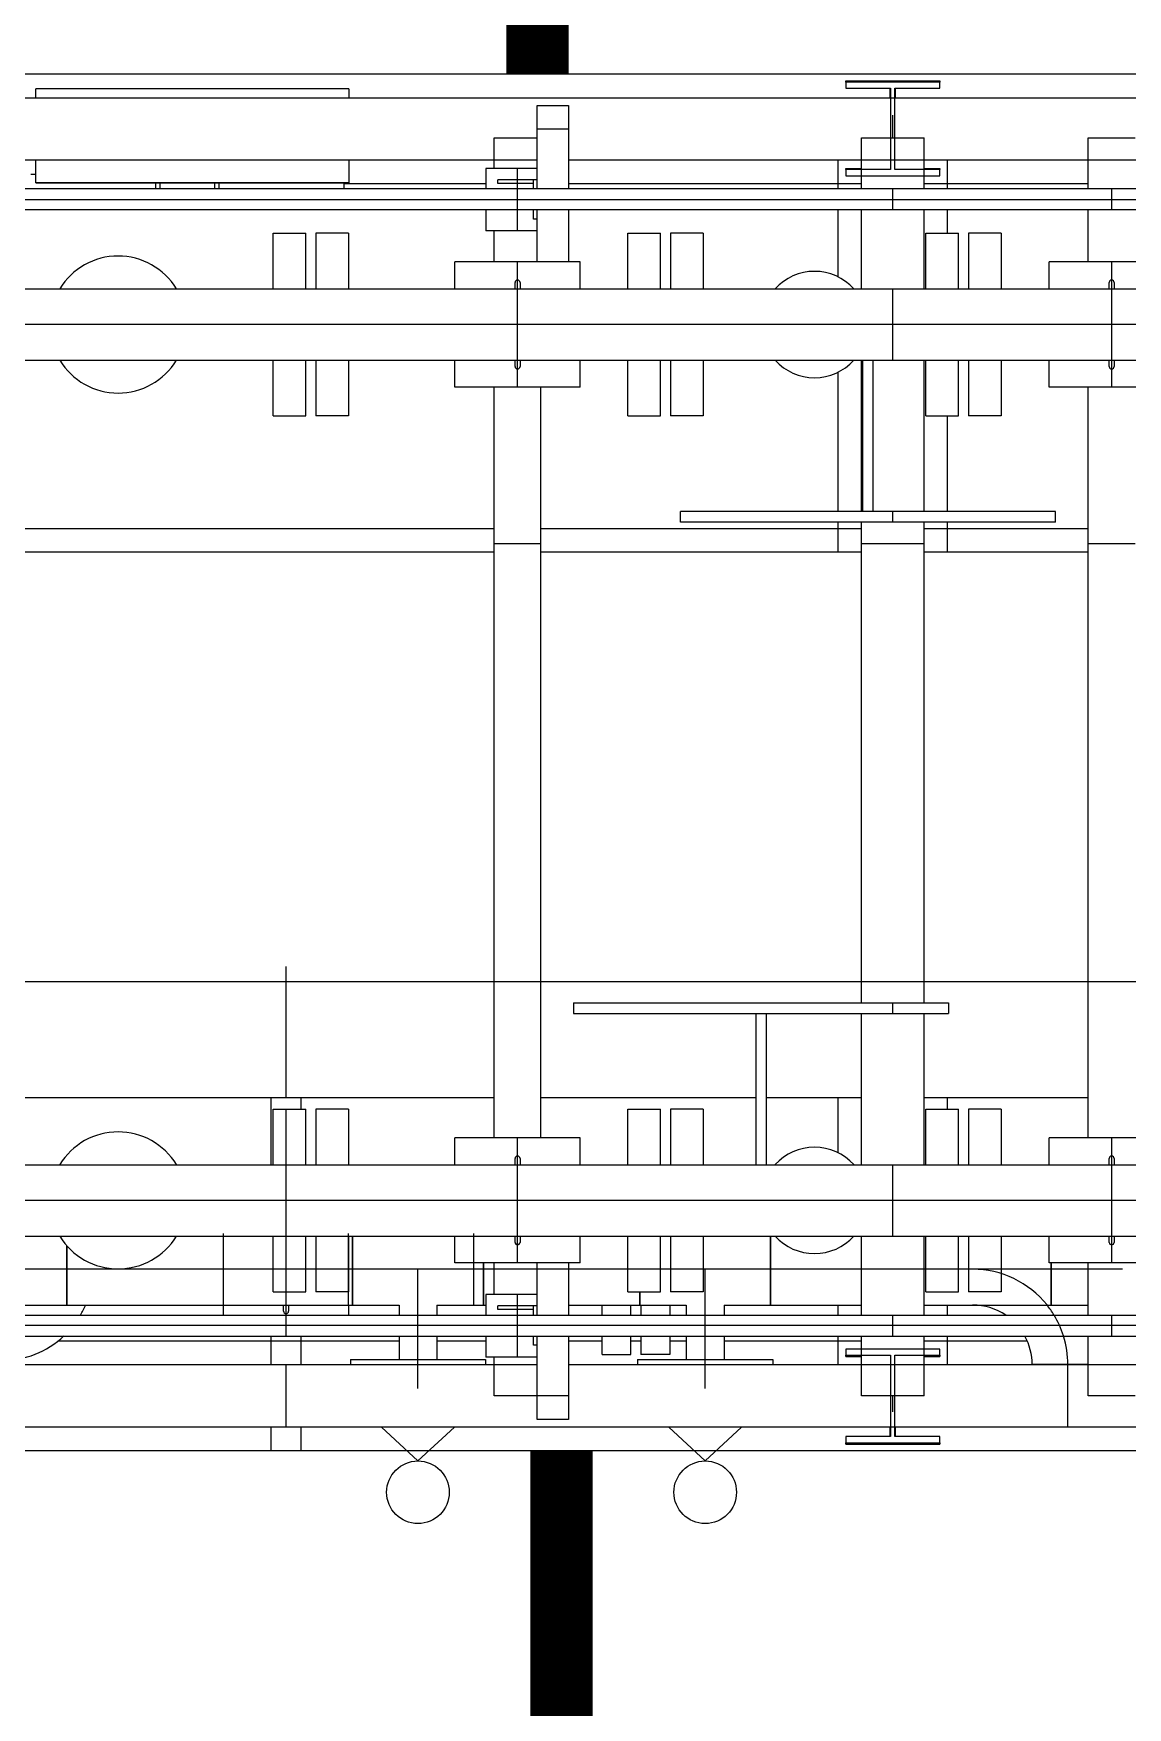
# Model space of a CAD drawing. Header units: inches. Extents: x 517790 to 538444, y 301815 to 302461.
# Drawn here: x 517876.07 to 517877.877, y 302319.195 to 302321.96 of the extents above; entities that cross this region are included whole.
import ezdxf

# ---------------------------------------------------------------- set-up
doc = ezdxf.new("R2010")
doc.units = ezdxf.units.IN
doc.header["$MEASUREMENT"] = 0
doc.layers.add('电气-接地设计-接地线', color=3, linetype='接地线')
doc.layers.add('硅胶总平面底图 工艺装置区', color=253, linetype='Continuous')
doc.styles.add('EESLTYPE', font='TXT.shx')
doc.linetypes.add('接地线', pattern='A,500,["/",EESLTYPE,S=200,R=0,X=0,Y=-100],-200,60,-200', length=960)

msp = doc.modelspace()

# ---------------------------------------------------------------- linework, layer by layer
at = {"layer": '电气-接地设计-接地线', "color": 1, "linetype": '接地线', "ltscale": 0.005, "const_width": 0.1033}
for points in [[(517876.9023, 302347.8488), (517876.9022, 302321.8926)], [(517876.942, 302316.3127), (517876.942, 302319.6193)]]:
    msp.add_lwpolyline(points, dxfattribs=at)
at = {"layer": '硅胶总平面底图 工艺装置区', "color": 253, "linetype": 'Continuous', "lineweight": -3}
for p, q in [((517878.3158, 302321.8926), (517871.7027, 302321.8926)), ((517877.4118, 302321.8818), (517877.5668, 302321.8818)), ((517877.4118, 302321.8818), (517877.5668, 302321.8818)), ((517877.4118, 302321.8797), (517877.4118, 302321.8818)), ((517877.4118, 302321.8818), (517877.4118, 302321.8797)), ((517877.5668, 302321.8797), (517877.4118, 302321.8797)), ((517877.4118, 302321.8797), (517877.4118, 302321.8694)), ((517877.4851, 302321.8797), (517877.4851, 302321.8808)), ((517877.4851, 302321.8808), (517877.4851, 302321.8797)), ((517877.4851, 302321.8808), (517877.4934, 302321.8808)), ((517877.4851, 302321.8808), (517877.4934, 302321.8808)), ((517877.4934, 302321.8808), (517877.4934, 302321.8797)), ((517877.4934, 302321.8808), (517877.4934, 302321.8797)), ((517877.5668, 302321.8818), (517877.5668, 302321.8797)), ((517877.5668, 302321.8818), (517877.5668, 302321.8797)), ((517877.5668, 302321.8694), (517877.5668, 302321.8797)), ((517871.8026, 302321.8539), (517878.3158, 302321.8539)), ((517876.0736, 302321.8539), (517876.0736, 302321.8684)), ((517876.0736, 302321.8539), (517876.0736, 302321.8684)), ((517876.5903, 302321.8684), (517876.0736, 302321.8684)), ((517876.5903, 302321.8684), (517876.0736, 302321.8684)), ((517876.5903, 302321.8684), (517876.5903, 302321.8539)), ((517876.5903, 302321.8684), (517876.5903, 302321.8539)), ((517877.4118, 302321.8694), (517877.4857, 302321.8694)), ((517877.4851, 302321.8539), (517877.4851, 302321.8694)), ((517877.4851, 302321.8694), (517877.4851, 302321.8539)), ((517877.4857, 302321.8694), (517877.4857, 302321.7351)), ((517877.4929, 302321.7351), (517877.4929, 302321.8694)), ((517877.4929, 302321.8694), (517877.5668, 302321.8694)), ((517877.4934, 302321.8694), (517877.4934, 302321.8539)), ((517877.4934, 302321.8694), (517877.4934, 302321.8539)), ((517876.9018, 302321.7032), (517876.9018, 302321.841)), ((517876.9018, 302321.841), (517876.9535, 302321.841)), ((517876.9535, 302321.841), (517876.9535, 302321.7032)), ((517877.4893, 302321.7874), (517877.4893, 302321.825)), ((517876.9535, 302321.8022), (517876.9018, 302321.8022)), ((517876.8305, 302321.7371), (517876.8305, 302321.7874)), ((517876.8305, 302321.7874), (517876.9018, 302321.7874)), ((517877.4376, 302321.7032), (517877.4376, 302321.7874)), ((517877.4376, 302321.7874), (517877.5409, 302321.7874)), ((517877.5409, 302321.7032), (517877.5409, 302321.7874)), ((517877.8122, 302321.7874), (517877.8897, 302321.7874)), ((517877.8122, 302321.7032), (517877.8122, 302321.7874)), ((517876.9018, 302321.7506), (517874.6285, 302321.7506)), ((517876.0736, 302321.7134), (517876.0736, 302321.7506)), ((517876.0736, 302321.7134), (517876.0736, 302321.7506)), ((517876.5903, 302321.7506), (517876.5903, 302321.7134)), ((517876.5903, 302321.7506), (517876.5903, 302321.7134)), ((517878.224, 302321.7506), (517876.9535, 302321.7506)), ((517877.3989, 302321.7032), (517877.3989, 302321.7506)), ((517877.5797, 302321.7032), (517877.5797, 302321.7506)), ((517876.0736, 302321.727), (517876.0654, 302321.727)), ((517876.0736, 302321.7134), (517876.5903, 302321.7134)), ((517876.5903, 302321.7134), (517876.0736, 302321.7134)), ((517876.2712, 302321.7134), (517876.2712, 302321.7032)), ((517876.279, 302321.7032), (517876.279, 302321.7134)), ((517876.3685, 302321.7134), (517876.3685, 302321.7032)), ((517876.3762, 302321.7032), (517876.3762, 302321.7134)), ((517876.5821, 302321.7134), (517876.5821, 302321.7032)), ((517876.8171, 302321.7118), (517876.5821, 302321.7118)), ((517876.8171, 302321.7371), (517876.8171, 302321.7032)), ((517876.9018, 302321.7371), (517876.8171, 302321.7371)), ((517876.8956, 302321.7185), (517876.8367, 302321.7185)), ((517876.8367, 302321.7123), (517876.8367, 302321.7185)), ((517876.8956, 302321.7123), (517876.8367, 302321.7123)), ((517876.8693, 302321.6338), (517876.8693, 302321.7371)), ((517876.8956, 302321.7032), (517876.8956, 302321.7185)), ((517876.8956, 302321.7123), (517876.8956, 302321.7185)), ((517876.9018, 302321.7185), (517876.8956, 302321.7185)), ((517876.9018, 302321.7032), (517876.9018, 302321.7185)), ((517877.4376, 302321.7118), (517876.9535, 302321.7118)), ((517877.4118, 302321.7371), (517877.4376, 302321.7371)), ((517877.4118, 302321.7371), (517877.4376, 302321.7371)), ((517877.4118, 302321.7351), (517877.4118, 302321.7371)), ((517877.4118, 302321.7351), (517877.4118, 302321.7371)), ((517877.4118, 302321.7351), (517877.4118, 302321.7247)), ((517877.4857, 302321.7351), (517877.4118, 302321.7351)), ((517877.4118, 302321.7247), (517877.5668, 302321.7247)), ((517877.5668, 302321.7351), (517877.4929, 302321.7351)), ((517877.5409, 302321.7371), (517877.5668, 302321.7371)), ((517877.5409, 302321.7371), (517877.5668, 302321.7371)), ((517877.8122, 302321.7118), (517877.5409, 302321.7118)), ((517877.5668, 302321.7371), (517877.5668, 302321.7351)), ((517877.5668, 302321.7351), (517877.5668, 302321.7371)), ((517877.5668, 302321.7247), (517877.5668, 302321.7351)), ((517878.224, 302321.7032), (517874.2737, 302321.7032)), ((517874.2737, 302321.686), (517878.3158, 302321.686)), ((517877.4893, 302321.6687), (517877.4893, 302321.7032)), ((517877.8509, 302321.6687), (517877.8509, 302321.7032)), ((517878.3158, 302321.6687), (517874.2737, 302321.6687)), ((517876.8171, 302321.6687), (517876.8171, 302321.6338)), ((517876.8956, 302321.6534), (517876.8956, 302321.6687)), ((517876.9018, 302321.5826), (517876.9018, 302321.6687)), ((517876.9018, 302321.6534), (517876.9018, 302321.6687)), ((517876.9535, 302321.6687), (517876.9535, 302321.5826)), ((517877.3989, 302321.558), (517877.3989, 302321.6687)), ((517877.4376, 302321.5384), (517877.4376, 302321.6687)), ((517877.5409, 302321.5384), (517877.5409, 302321.6687)), ((517877.5797, 302321.6302), (517877.5797, 302321.6687)), ((517877.8122, 302321.5826), (517877.8122, 302321.6687)), ((517876.4653, 302321.5384), (517876.4653, 302321.6302)), ((517876.4653, 302321.6302), (517876.5194, 302321.6302)), ((517876.5194, 302321.5384), (517876.5194, 302321.6302)), ((517876.536, 302321.6302), (517876.536, 302321.5384)), ((517876.5901, 302321.6302), (517876.536, 302321.6302)), ((517876.5901, 302321.6302), (517876.5901, 302321.5384)), ((517876.9018, 302321.6338), (517876.8171, 302321.6338)), ((517876.8305, 302321.5826), (517876.8305, 302321.6338)), ((517876.9018, 302321.6534), (517876.8956, 302321.6534)), ((517877.0513, 302321.5384), (517877.0513, 302321.6302)), ((517877.0513, 302321.6302), (517877.1054, 302321.6302)), ((517877.1054, 302321.5384), (517877.1054, 302321.6302)), ((517877.122, 302321.6302), (517877.122, 302321.5384)), ((517877.1761, 302321.6302), (517877.122, 302321.6302)), ((517877.1761, 302321.6302), (517877.1761, 302321.5384)), ((517877.5437, 302321.5384), (517877.5437, 302321.6302)), ((517877.5437, 302321.6302), (517877.5978, 302321.6302)), ((517877.5978, 302321.5384), (517877.5978, 302321.6302)), ((517877.6144, 302321.6302), (517877.6144, 302321.5384)), ((517877.6685, 302321.6302), (517877.6144, 302321.6302)), ((517877.6685, 302321.6302), (517877.6685, 302321.5384)), ((517876.9726, 302321.5826), (517876.7659, 302321.5826)), ((517876.7659, 302321.5384), (517876.7659, 302321.5826)), ((517876.8693, 302321.376), (517876.8693, 302321.5826)), ((517876.9726, 302321.5384), (517876.9726, 302321.5826)), ((517877.9543, 302321.5826), (517877.7476, 302321.5826)), ((517877.7476, 302321.5384), (517877.7476, 302321.5826)), ((517877.8509, 302321.376), (517877.8509, 302321.5826)), ((517876.8651, 302321.5384), (517876.8651, 302321.5485)), ((517876.8734, 302321.5485), (517876.8734, 302321.5384)), ((517877.8468, 302321.5384), (517877.8468, 302321.5485)), ((517877.8551, 302321.5485), (517877.8551, 302321.5384)), ((517875.5284, 302321.5384), (517878.0011, 302321.5384)), ((517877.4893, 302321.4203), (517877.4893, 302321.5384)), ((517878.0011, 302321.4793), (517875.5801, 302321.4793)), ((517875.5284, 302321.4203), (517878.0011, 302321.4203)), ((517876.4653, 302321.3284), (517876.4653, 302321.4203)), ((517876.5194, 302321.3284), (517876.5194, 302321.4203)), ((517876.536, 302321.4203), (517876.536, 302321.3284)), ((517876.5901, 302321.4203), (517876.5901, 302321.3284)), ((517876.7659, 302321.376), (517876.7659, 302321.4203)), ((517876.8651, 302321.4101), (517876.8651, 302321.4203)), ((517876.8734, 302321.4203), (517876.8734, 302321.4101)), ((517876.9726, 302321.376), (517876.9726, 302321.4203)), ((517877.0513, 302321.3284), (517877.0513, 302321.4203)), ((517877.1054, 302321.3284), (517877.1054, 302321.4203)), ((517877.122, 302321.4203), (517877.122, 302321.3284)), ((517877.1761, 302321.4203), (517877.1761, 302321.3284)), ((517877.4376, 302321.1703), (517877.4376, 302321.4203)), ((517877.4395, 302321.1703), (517877.4395, 302321.4203)), ((517877.457, 302321.1703), (517877.457, 302321.4203)), ((517877.5409, 302321.1703), (517877.5409, 302321.4203)), ((517877.5437, 302321.3284), (517877.5437, 302321.4203)), ((517877.5978, 302321.3284), (517877.5978, 302321.4203)), ((517877.6144, 302321.4203), (517877.6144, 302321.3284)), ((517877.6685, 302321.4203), (517877.6685, 302321.3284)), ((517877.7476, 302321.376), (517877.7476, 302321.4203)), ((517877.8468, 302321.4101), (517877.8468, 302321.4203)), ((517877.8551, 302321.4203), (517877.8551, 302321.4101)), ((517877.3989, 302321.1703), (517877.3989, 302321.4006)), ((517876.9726, 302321.376), (517876.7659, 302321.376)), ((517876.8305, 302320.136), (517876.8305, 302321.376)), ((517876.908, 302320.136), (517876.908, 302321.376)), ((517877.9543, 302321.376), (517877.7476, 302321.376)), ((517877.8122, 302320.136), (517877.8122, 302321.376)), ((517876.4653, 302321.3284), (517876.5194, 302321.3284)), ((517876.5901, 302321.3284), (517876.536, 302321.3284)), ((517877.0513, 302321.3284), (517877.1054, 302321.3284)), ((517877.1761, 302321.3284), (517877.122, 302321.3284)), ((517877.5437, 302321.3284), (517877.5978, 302321.3284)), ((517877.5797, 302321.1703), (517877.5797, 302321.3284)), ((517877.6685, 302321.3284), (517877.6144, 302321.3284)), ((517877.4482, 302321.1703), (517877.1383, 302321.1703)), ((517877.1383, 302321.1528), (517877.1383, 302321.1703)), ((517877.7582, 302321.1703), (517877.4482, 302321.1703)), ((517877.4893, 302321.1528), (517877.4893, 302321.1703)), ((517877.7582, 302321.1528), (517877.7582, 302321.1703)), ((517875.7058, 302321.1424), (517876.8305, 302321.1424)), ((517876.908, 302321.1424), (517877.4376, 302321.1424)), ((517877.4482, 302321.1528), (517877.1383, 302321.1528)), ((517877.3989, 302321.1032), (517877.3989, 302321.1528)), ((517877.4376, 302320.3592), (517877.4376, 302321.1528)), ((517877.7582, 302321.1528), (517877.4482, 302321.1528)), ((517877.5409, 302320.3592), (517877.5409, 302321.1528)), ((517877.5409, 302321.1424), (517877.8122, 302321.1424)), ((517877.5797, 302321.1032), (517877.5797, 302321.1528)), ((517876.8305, 302321.1032), (517875.7058, 302321.1032)), ((517876.8305, 302321.1176), (517876.908, 302321.1176)), ((517877.4376, 302321.1032), (517876.908, 302321.1032)), ((517877.4376, 302321.1176), (517877.5409, 302321.1176)), ((517877.8122, 302321.1032), (517877.5409, 302321.1032)), ((517877.8122, 302321.1176), (517877.8897, 302321.1176)), ((517876.4869, 302320.2021), (517876.4869, 302320.4191)), ((517871.8955, 302320.3943), (517878.1603, 302320.3943)), ((517876.9616, 302320.3592), (517877.2715, 302320.3592)), ((517876.9616, 302320.3592), (517876.9616, 302320.3416)), ((517877.2715, 302320.3592), (517877.5815, 302320.3592)), ((517877.4893, 302320.3416), (517877.4893, 302320.3592)), ((517877.5815, 302320.3592), (517877.5815, 302320.3416)), ((517876.9616, 302320.3416), (517877.2715, 302320.3416)), ((517877.2628, 302320.3416), (517877.2628, 302320.0917)), ((517877.2715, 302320.3416), (517877.5815, 302320.3416)), ((517877.2803, 302320.3416), (517877.2803, 302320.0917)), ((517877.4376, 302320.0917), (517877.4376, 302320.3416)), ((517877.5409, 302320.0917), (517877.5409, 302320.3416)), ((517876.8305, 302320.2021), (517875.7058, 302320.2021)), ((517876.4621, 302320.0917), (517876.4621, 302320.2021)), ((517876.5117, 302320.1836), (517876.5117, 302320.2021)), ((517877.2628, 302320.2021), (517876.908, 302320.2021)), ((517877.4376, 302320.2021), (517877.2803, 302320.2021)), ((517877.3989, 302320.1114), (517877.3989, 302320.2021)), ((517877.8122, 302320.2021), (517877.5409, 302320.2021)), ((517877.5797, 302320.1836), (517877.5797, 302320.2021)), ((517876.4653, 302320.0917), (517876.4653, 302320.1836)), ((517876.4653, 302320.1836), (517876.5194, 302320.1836)), ((517876.4869, 302319.8087), (517876.4869, 302320.1836)), ((517876.5194, 302320.0917), (517876.5194, 302320.1836)), ((517876.536, 302320.1836), (517876.536, 302320.0917)), ((517876.5901, 302320.1836), (517876.536, 302320.1836)), ((517876.5901, 302320.1836), (517876.5901, 302320.0917)), ((517877.0513, 302320.0917), (517877.0513, 302320.1836)), ((517877.0513, 302320.1836), (517877.1054, 302320.1836)), ((517877.1054, 302320.0917), (517877.1054, 302320.1836)), ((517877.122, 302320.1836), (517877.122, 302320.0917)), ((517877.1761, 302320.1836), (517877.122, 302320.1836)), ((517877.1761, 302320.1836), (517877.1761, 302320.0917)), ((517877.5437, 302320.0917), (517877.5437, 302320.1836)), ((517877.5437, 302320.1836), (517877.5978, 302320.1836)), ((517877.5978, 302320.0917), (517877.5978, 302320.1836)), ((517877.6144, 302320.1836), (517877.6144, 302320.0917)), ((517877.6685, 302320.1836), (517877.6144, 302320.1836)), ((517877.6685, 302320.1836), (517877.6685, 302320.0917)), ((517876.9726, 302320.136), (517876.7659, 302320.136)), ((517876.7659, 302320.0917), (517876.7659, 302320.136)), ((517876.8693, 302319.9293), (517876.8693, 302320.136)), ((517876.9726, 302320.0917), (517876.9726, 302320.136)), ((517877.7476, 302320.0917), (517877.7476, 302320.136)), ((517877.9543, 302320.136), (517877.7476, 302320.136)), ((517877.8509, 302319.9293), (517877.8509, 302320.136)), ((517875.5284, 302320.0917), (517878.0011, 302320.0917)), ((517876.8651, 302320.0917), (517876.8651, 302320.1019)), ((517876.8734, 302320.1019), (517876.8734, 302320.0917)), ((517877.4893, 302319.9736), (517877.4893, 302320.0917)), ((517877.8468, 302320.0917), (517877.8468, 302320.1019)), ((517877.8551, 302320.1019), (517877.8551, 302320.0917)), ((517878.0011, 302320.0327), (517875.5801, 302320.0327)), ((517875.5284, 302319.9736), (517878.0011, 302319.9736)), ((517876.3833, 302319.8599), (517876.3833, 302319.9781)), ((517876.4653, 302319.8817), (517876.4653, 302319.9736)), ((517876.5194, 302319.8817), (517876.5194, 302319.9736)), ((517876.536, 302319.9736), (517876.536, 302319.8817)), ((517876.5899, 302319.8599), (517876.5899, 302319.9781)), ((517876.5901, 302319.9736), (517876.5901, 302319.8817)), ((517876.5965, 302319.8599), (517876.5965, 302319.9736)), ((517876.5965, 302319.9736), (517876.5965, 302319.919)), ((517876.7659, 302319.9293), (517876.7659, 302319.9736)), ((517876.7966, 302319.9781), (517876.7966, 302319.8599)), ((517876.8651, 302319.9634), (517876.8651, 302319.9736)), ((517876.8734, 302319.9736), (517876.8734, 302319.9634)), ((517876.9726, 302319.9293), (517876.9726, 302319.9736)), ((517877.0513, 302319.8817), (517877.0513, 302319.9736)), ((517877.1054, 302319.8817), (517877.1054, 302319.9736)), ((517877.122, 302319.9736), (517877.122, 302319.8817)), ((517877.1761, 302319.9736), (517877.1761, 302319.8817)), ((517877.2874, 302319.9736), (517877.2874, 302319.919)), ((517877.2874, 302319.8599), (517877.2874, 302319.9736)), ((517877.4376, 302319.8433), (517877.4376, 302319.9736)), ((517877.5409, 302319.8433), (517877.5409, 302319.9736)), ((517877.5437, 302319.8817), (517877.5437, 302319.9736)), ((517877.5978, 302319.8817), (517877.5978, 302319.9736)), ((517877.6144, 302319.9736), (517877.6144, 302319.8817)), ((517877.6685, 302319.9736), (517877.6685, 302319.8817)), ((517877.7476, 302319.9293), (517877.7476, 302319.9736)), ((517877.8468, 302319.9634), (517877.8468, 302319.9736)), ((517877.8551, 302319.9736), (517877.8551, 302319.9634)), ((517876.1249, 302319.8599), (517876.1249, 302319.9575)), ((517876.1249, 302319.9574), (517876.1249, 302319.919)), ((517876.1249, 302319.919), (517875.9536, 302319.919)), ((517876.4653, 302319.919), (517876.1249, 302319.919)), ((517876.1249, 302319.919), (517876.1249, 302319.8599)), ((517876.1249, 302319.919), (517876.1249, 302319.919)), ((517876.5194, 302319.919), (517876.4653, 302319.919)), ((517876.536, 302319.919), (517876.5194, 302319.919)), ((517876.5901, 302319.919), (517876.536, 302319.919)), ((517876.5965, 302319.919), (517876.5901, 302319.919)), ((517876.8128, 302319.919), (517876.5965, 302319.919)), ((517876.5965, 302319.919), (517876.5965, 302319.919)), ((517876.5965, 302319.919), (517876.5966, 302319.919)), ((517876.5965, 302319.919), (517876.5965, 302319.8599)), ((517876.7047, 302319.8433), (517876.7047, 302319.919)), ((517876.9726, 302319.9293), (517876.7659, 302319.9293)), ((517876.8128, 302319.8599), (517876.8128, 302319.9293)), ((517876.8128, 302319.9293), (517876.8128, 302319.919)), ((517876.8128, 302319.919), (517876.8128, 302319.919)), ((517876.8305, 302319.919), (517876.8128, 302319.919)), ((517876.8128, 302319.919), (517876.8128, 302319.8599)), ((517876.8305, 302319.8771), (517876.8305, 302319.9293)), ((517876.9535, 302319.919), (517876.8305, 302319.919)), ((517876.9018, 302319.8433), (517876.9018, 302319.9293)), ((517876.9535, 302319.9293), (517876.9535, 302319.8433)), ((517877.0513, 302319.919), (517876.9535, 302319.919)), ((517877.0711, 302319.919), (517877.0513, 302319.919)), ((517877.1054, 302319.919), (517877.0711, 302319.919)), ((517877.0711, 302319.919), (517877.0712, 302319.919)), ((517877.0711, 302319.919), (517877.0711, 302319.919)), ((517877.122, 302319.919), (517877.1054, 302319.919)), ((517877.1761, 302319.919), (517877.122, 302319.919)), ((517877.2874, 302319.919), (517877.1761, 302319.919)), ((517877.1793, 302319.8433), (517877.1793, 302319.919)), ((517877.4376, 302319.919), (517877.2874, 302319.919)), ((517877.2874, 302319.919), (517877.2874, 302319.8599)), ((517877.2874, 302319.919), (517877.2874, 302319.919)), ((517877.5409, 302319.919), (517877.4376, 302319.919)), ((517877.5437, 302319.919), (517877.5409, 302319.919)), ((517877.5978, 302319.919), (517877.5437, 302319.919)), ((517877.6144, 302319.919), (517877.5978, 302319.919)), ((517877.6685, 302319.919), (517877.6144, 302319.919)), ((517877.7507, 302319.919), (517877.6685, 302319.919)), ((517877.9543, 302319.9293), (517877.7476, 302319.9293)), ((517877.7507, 302319.919), (517877.7507, 302319.9293)), ((517877.7507, 302319.9293), (517877.7507, 302319.919)), ((517877.8122, 302319.919), (517877.7507, 302319.919)), ((517877.7507, 302319.8599), (517877.7507, 302319.919)), ((517877.7507, 302319.919), (517877.7507, 302319.8599)), ((517877.8122, 302319.8433), (517877.8122, 302319.9293)), ((517877.8688, 302319.919), (517877.8122, 302319.919)), ((517876.8128, 302319.9018), (517876.8128, 302319.9018)), ((517875.9087, 302319.8599), (517876.1249, 302319.8599)), ((517876.1249, 302319.8599), (517876.5965, 302319.8599)), ((517876.3836, 302319.8433), (517876.3836, 302319.8599)), ((517876.4653, 302319.8817), (517876.5194, 302319.8817)), ((517876.4828, 302319.8498), (517876.4828, 302319.8599)), ((517876.4911, 302319.8599), (517876.4911, 302319.8498)), ((517876.5901, 302319.8817), (517876.536, 302319.8817)), ((517876.5903, 302319.8433), (517876.5903, 302319.8599)), ((517876.5965, 302319.8599), (517876.6735, 302319.8599)), ((517876.6735, 302319.8599), (517876.6735, 302319.8433)), ((517876.7358, 302319.8599), (517876.8128, 302319.8599)), ((517876.7358, 302319.8599), (517876.7358, 302319.8433)), ((517876.8128, 302319.8599), (517876.8171, 302319.8599)), ((517876.8128, 302319.8599), (517876.8128, 302319.8599)), ((517876.9018, 302319.8771), (517876.8171, 302319.8771)), ((517876.8171, 302319.8771), (517876.8171, 302319.8433)), ((517876.8693, 302319.7738), (517876.8693, 302319.8771)), ((517876.9535, 302319.8599), (517877.0711, 302319.8599)), ((517877.009, 302319.8433), (517877.009, 302319.8599)), ((517877.0513, 302319.8817), (517877.1054, 302319.8817)), ((517877.0566, 302319.8433), (517877.0566, 302319.8599)), ((517877.0711, 302319.8817), (517877.0711, 302319.8599)), ((517877.0711, 302319.8599), (517877.0711, 302319.8817)), ((517877.0711, 302319.8599), (517877.1481, 302319.8599)), ((517877.0731, 302319.8599), (517877.0731, 302319.8433)), ((517877.1207, 302319.8599), (517877.1207, 302319.8433)), ((517877.1761, 302319.8817), (517877.122, 302319.8817)), ((517877.1481, 302319.8599), (517877.1481, 302319.8433)), ((517877.2104, 302319.8599), (517877.2874, 302319.8599)), ((517877.2104, 302319.8599), (517877.2104, 302319.8433)), ((517877.2874, 302319.8599), (517877.4376, 302319.8599)), ((517877.2874, 302319.8599), (517877.2874, 302319.8599)), ((517877.3989, 302319.8433), (517877.3989, 302319.8599)), ((517877.5409, 302319.8599), (517877.7507, 302319.8599)), ((517877.5437, 302319.8817), (517877.5978, 302319.8817)), ((517877.5797, 302319.8433), (517877.5797, 302319.8599)), ((517877.6685, 302319.8817), (517877.6144, 302319.8817)), ((517877.7507, 302319.8599), (517877.8122, 302319.8599)), ((517874.2737, 302319.8433), (517878.4832, 302319.8433)), ((517876.7047, 302319.8271), (517876.7047, 302319.8433)), ((517876.8956, 302319.8585), (517876.8367, 302319.8585)), ((517876.8367, 302319.8523), (517876.8367, 302319.8585)), ((517876.8956, 302319.8523), (517876.8367, 302319.8523)), ((517876.9018, 302319.8585), (517876.8956, 302319.8585)), ((517876.8956, 302319.8523), (517876.8956, 302319.8585)), ((517876.8956, 302319.8433), (517876.8956, 302319.8585)), ((517876.9018, 302319.8433), (517876.9018, 302319.8585)), ((517877.1793, 302319.8271), (517877.1793, 302319.8433)), ((517877.4893, 302319.8087), (517877.4893, 302319.8433)), ((517877.8509, 302319.8087), (517877.8509, 302319.8433)), ((517878.4832, 302319.826), (517874.2737, 302319.826)), ((517874.2737, 302319.8087), (517878.4832, 302319.8087)), ((517876.4621, 302319.7614), (517876.4621, 302319.8087)), ((517876.5117, 302319.7614), (517876.5117, 302319.8087)), ((517876.6735, 302319.8087), (517876.6735, 302319.7697)), ((517876.7047, 302319.8087), (517876.7047, 302319.8271)), ((517876.7047, 302319.8271), (517876.7047, 302319.8271)), ((517876.7047, 302319.7614), (517876.7047, 302319.8087)), ((517876.7358, 302319.8087), (517876.7358, 302319.7697)), ((517876.8171, 302319.8087), (517876.8171, 302319.7738)), ((517876.8956, 302319.7934), (517876.8956, 302319.8087)), ((517876.9018, 302319.7934), (517876.9018, 302319.8087)), ((517876.9018, 302319.671), (517876.9018, 302319.8087)), ((517876.9535, 302319.8087), (517876.9535, 302319.671)), ((517877.009, 302319.7779), (517877.009, 302319.8087)), ((517877.0566, 302319.7779), (517877.0566, 302319.8087)), ((517877.0731, 302319.8087), (517877.0731, 302319.7779)), ((517877.1207, 302319.8087), (517877.1207, 302319.7779)), ((517877.1481, 302319.8087), (517877.1481, 302319.7697)), ((517877.1793, 302319.8087), (517877.1793, 302319.8271)), ((517877.1793, 302319.8271), (517877.1793, 302319.8271)), ((517877.1793, 302319.7614), (517877.1793, 302319.8087)), ((517877.2104, 302319.8087), (517877.2104, 302319.7697)), ((517877.3989, 302319.7614), (517877.3989, 302319.8087)), ((517877.4376, 302319.7098), (517877.4376, 302319.8087)), ((517877.5409, 302319.7098), (517877.5409, 302319.8087)), ((517877.5797, 302319.7614), (517877.5797, 302319.8087)), ((517877.8122, 302319.7098), (517877.8122, 302319.8087)), ((517876.6735, 302319.8002), (517876.1098, 302319.8002)), ((517876.8171, 302319.8002), (517876.7358, 302319.8002)), ((517876.9018, 302319.7934), (517876.8956, 302319.7934)), ((517877.009, 302319.8002), (517876.9535, 302319.8002)), ((517877.009, 302319.7779), (517877.0566, 302319.7779)), ((517877.0731, 302319.8002), (517877.0566, 302319.8002)), ((517877.1207, 302319.7779), (517877.0731, 302319.7779)), ((517877.1481, 302319.8002), (517877.1207, 302319.8002)), ((517877.4376, 302319.8002), (517877.2104, 302319.8002)), ((517877.5668, 302319.7872), (517877.4118, 302319.7872)), ((517877.4118, 302319.7872), (517877.4118, 302319.7769)), ((517877.4118, 302319.7748), (517877.4118, 302319.7769)), ((517877.4118, 302319.7769), (517877.4118, 302319.7748)), ((517877.4118, 302319.7769), (517877.4857, 302319.7769)), ((517877.4857, 302319.7769), (517877.4857, 302319.6426)), ((517877.4929, 302319.7769), (517877.5668, 302319.7769)), ((517877.4929, 302319.6426), (517877.4929, 302319.7769)), ((517877.7116, 302319.8002), (517877.5409, 302319.8002)), ((517877.5668, 302319.7769), (517877.5668, 302319.7872)), ((517877.5668, 302319.7769), (517877.5668, 302319.7748)), ((517877.5668, 302319.7769), (517877.5668, 302319.7748)), ((517874.6285, 302319.7614), (517876.9018, 302319.7614)), ((517876.4869, 302319.6581), (517876.4869, 302319.7614)), ((517876.5931, 302319.7697), (517876.8162, 302319.7697)), ((517876.5931, 302319.7697), (517876.5931, 302319.7614)), ((517876.7047, 302319.7222), (517876.7047, 302319.7614)), ((517876.8162, 302319.7697), (517876.8162, 302319.7614)), ((517876.9018, 302319.7738), (517876.8171, 302319.7738)), ((517876.8305, 302319.7098), (517876.8305, 302319.7738)), ((517876.9535, 302319.7614), (517880.0018, 302319.7614)), ((517877.0677, 302319.7697), (517877.2908, 302319.7697)), ((517877.0677, 302319.7697), (517877.0677, 302319.7614)), ((517877.1793, 302319.7222), (517877.1793, 302319.7614)), ((517877.2908, 302319.7697), (517877.2908, 302319.7614)), ((517877.4376, 302319.7748), (517877.4118, 302319.7748)), ((517877.4118, 302319.7748), (517877.4376, 302319.7748)), ((517877.5668, 302319.7748), (517877.5409, 302319.7748)), ((517877.5409, 302319.7748), (517877.5668, 302319.7748)), ((517877.8122, 302319.7615), (517877.7195, 302319.7615)), ((517877.7195, 302319.7615), (517877.7195, 302319.7614)), ((517877.7195, 302319.7615), (517877.8122, 302319.7615)), ((517877.7786, 302319.7614), (517877.7786, 302319.7615)), ((517877.7786, 302319.7615), (517877.7786, 302319.7615)), ((517877.7786, 302319.7615), (517877.7786, 302319.7615)), ((517877.7786, 302319.6581), (517877.7786, 302319.7614)), ((517876.9018, 302319.7098), (517876.8305, 302319.7098)), ((517876.9535, 302319.7098), (517876.9018, 302319.7098)), ((517877.5409, 302319.7098), (517877.4376, 302319.7098)), ((517877.4893, 302319.6834), (517877.4893, 302319.7098)), ((517877.8897, 302319.7098), (517877.8122, 302319.7098)), ((517876.9535, 302319.671), (517876.9018, 302319.671)), ((517880.2826, 302319.6581), (517871.8026, 302319.6581)), ((517876.4621, 302319.6193), (517876.4621, 302319.6581)), ((517876.5117, 302319.6193), (517876.5117, 302319.6581)), ((517876.8162, 302319.6581), (517876.5931, 302319.6581)), ((517876.5931, 302319.6581), (517876.5931, 302319.6581)), ((517876.7047, 302319.6023), (517876.6445, 302319.6581)), ((517876.7047, 302319.6023), (517876.7649, 302319.6581)), ((517876.8162, 302319.6581), (517876.8162, 302319.6581)), ((517877.2908, 302319.6581), (517877.0677, 302319.6581)), ((517877.0677, 302319.6581), (517877.0677, 302319.6581)), ((517877.1793, 302319.6023), (517877.1191, 302319.6581)), ((517877.1793, 302319.6023), (517877.2395, 302319.6581)), ((517877.2908, 302319.6581), (517877.2908, 302319.6581)), ((517877.4118, 302319.6426), (517877.4118, 302319.6323)), ((517877.4857, 302319.6426), (517877.4118, 302319.6426)), ((517877.4851, 302319.6426), (517877.4851, 302319.6581)), ((517877.4851, 302319.6426), (517877.4851, 302319.6581)), ((517877.5668, 302319.6426), (517877.4929, 302319.6426)), ((517877.4934, 302319.6581), (517877.4934, 302319.6426)), ((517877.4934, 302319.6426), (517877.4934, 302319.6581)), ((517877.5668, 302319.6323), (517877.5668, 302319.6426)), ((517876.6863, 302319.6193), (517876.04, 302319.6193)), ((517876.5117, 302319.6193), (517876.4621, 302319.6193)), ((517876.7231, 302319.6193), (517876.6863, 302319.6193)), ((517877.1609, 302319.6193), (517876.7231, 302319.6193)), ((517877.1977, 302319.6193), (517877.1609, 302319.6193)), ((517877.7195, 302319.6193), (517877.1977, 302319.6193)), ((517877.4118, 302319.6302), (517877.4118, 302319.6323)), ((517877.4118, 302319.6302), (517877.4118, 302319.6323)), ((517877.4118, 302319.6323), (517877.5668, 302319.6323)), ((517877.5668, 302319.6302), (517877.4118, 302319.6302)), ((517877.4118, 302319.6302), (517877.5668, 302319.6302)), ((517877.4851, 302319.6312), (517877.4851, 302319.6323)), ((517877.4851, 302319.6312), (517877.4851, 302319.6323)), ((517877.4934, 302319.6312), (517877.4851, 302319.6312)), ((517877.4851, 302319.6312), (517877.4934, 302319.6312)), ((517877.4934, 302319.6323), (517877.4934, 302319.6312)), ((517877.4934, 302319.6312), (517877.4934, 302319.6323)), ((517877.5668, 302319.6323), (517877.5668, 302319.6302)), ((517877.5668, 302319.6302), (517877.5668, 302319.6323)), ((517877.8377, 302319.6193), (517877.7195, 302319.6193)), ((517878.1019, 302319.6193), (517877.8377, 302319.6193))]:
    msp.add_line(p, q, dxfattribs=at)
for centre in [(517876.7047, 302319.5506), (517877.1793, 302319.5506)]:
    msp.add_circle(centre, 0.0517, dxfattribs=at)
for centre, radius, start, end in [((517876.2094, 302321.4793), 0.1131, 31.461, 148.539), ((517876.8693, 302321.5485), 0.00413, 0, 180), ((517877.3599, 302321.4793), 0.0878, 42.2489, 137.7511), ((517877.8509, 302321.5485), 0.00413, 0, 180), ((517876.2094, 302321.4793), 0.1131, 211.461, 328.539), ((517876.8693, 302321.4101), 0.00413, 180, 0), ((517877.3599, 302321.4793), 0.0878, 222.2489, 270), ((517877.3599, 302321.4793), 0.0878, 270, 317.7511), ((517877.8509, 302321.4101), 0.00413, 180, 0), ((517876.2094, 302320.0327), 0.1131, 31.461, 148.539), ((517877.3599, 302320.0327), 0.0878, 90, 137.7511), ((517877.3599, 302320.0327), 0.0878, 42.2489, 90), ((517876.8693, 302320.1019), 0.00413, 0, 180), ((517877.8509, 302320.1019), 0.00413, 0, 180), ((517876.2094, 302320.0327), 0.1131, 211.461, 328.539), ((517877.3599, 302320.0327), 0.0878, 222.2489, 317.7511), ((517876.8693, 302319.9634), 0.00413, 180, 0), ((517877.8509, 302319.9634), 0.00413, 180, 0), ((517877.6211, 302319.7615), 0.1575, 38.6822, 90), ((517876.7966, 302319.919), 0.0238, 313.0576, 313.0918), ((517876.7966, 302319.919), 0.0356, 297.075, 297.0936), ((517876.0168, 302319.919), 0.1509, 329.8756, 336.9643), ((517877.6211, 302319.7615), 0.0984, 56.1451, 90), ((517877.6211, 302319.7615), 0.1575, 31.2674, 38.6822), ((517876.4869, 302319.8498), 0.00413, 180, 0), ((517877.6211, 302319.7615), 0.1575, 17.4495, 31.2674), ((517876.0168, 302319.919), 0.1509, 270, 313.0654), ((517877.6211, 302319.7615), 0.0984, 0, 28.6713), ((517877.6211, 302319.7615), 0.1575, 0, 17.4495)]:
    msp.add_arc(centre, radius, start, end, dxfattribs=at)

doc.saveas('drawing.dxf')
